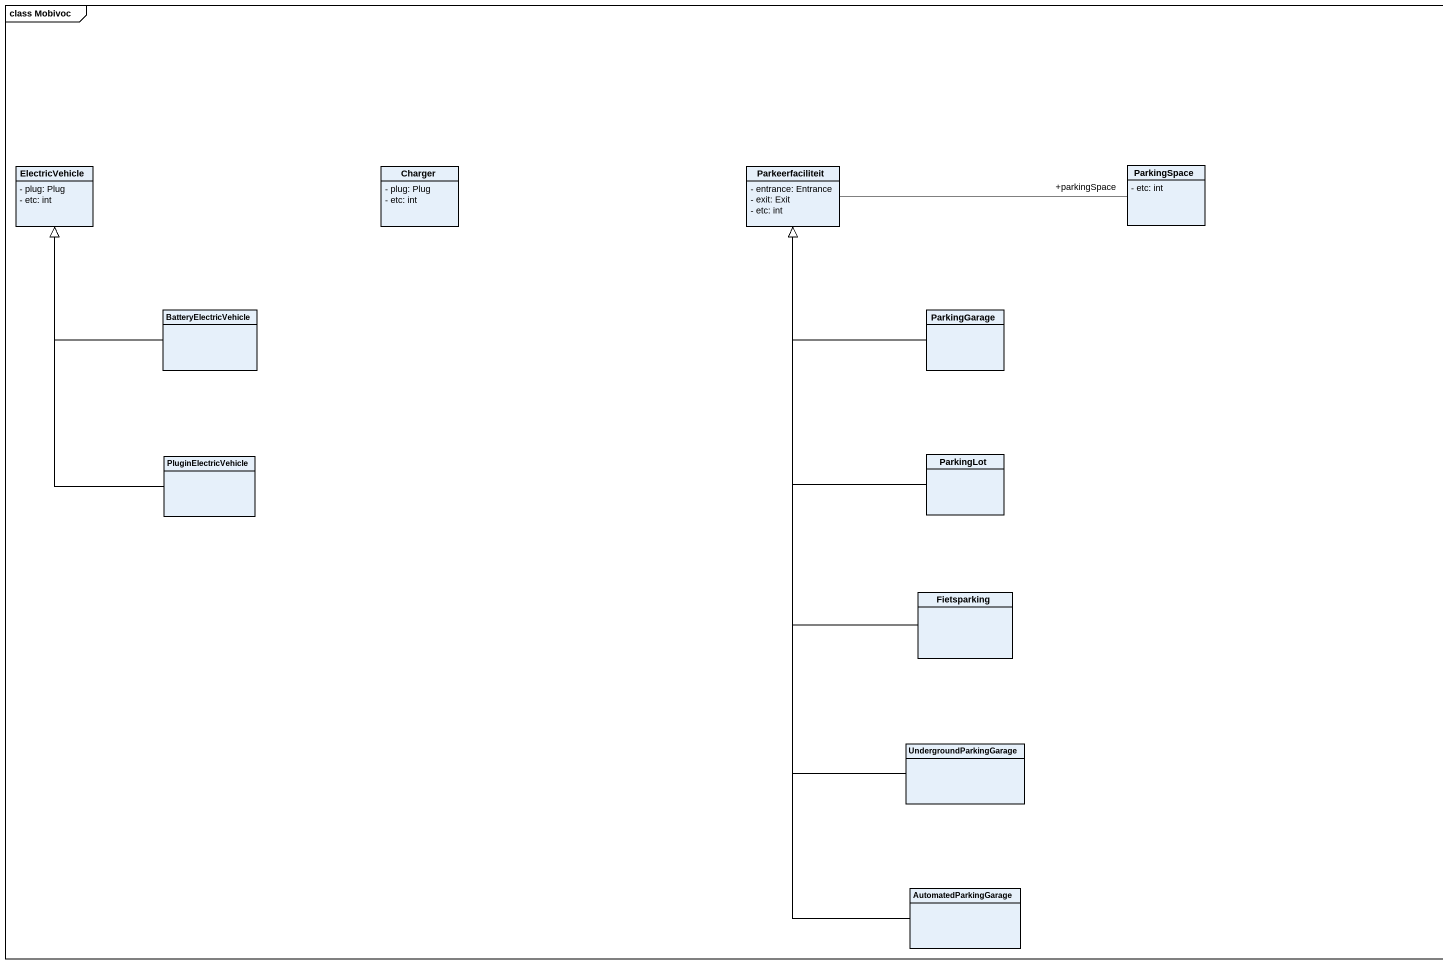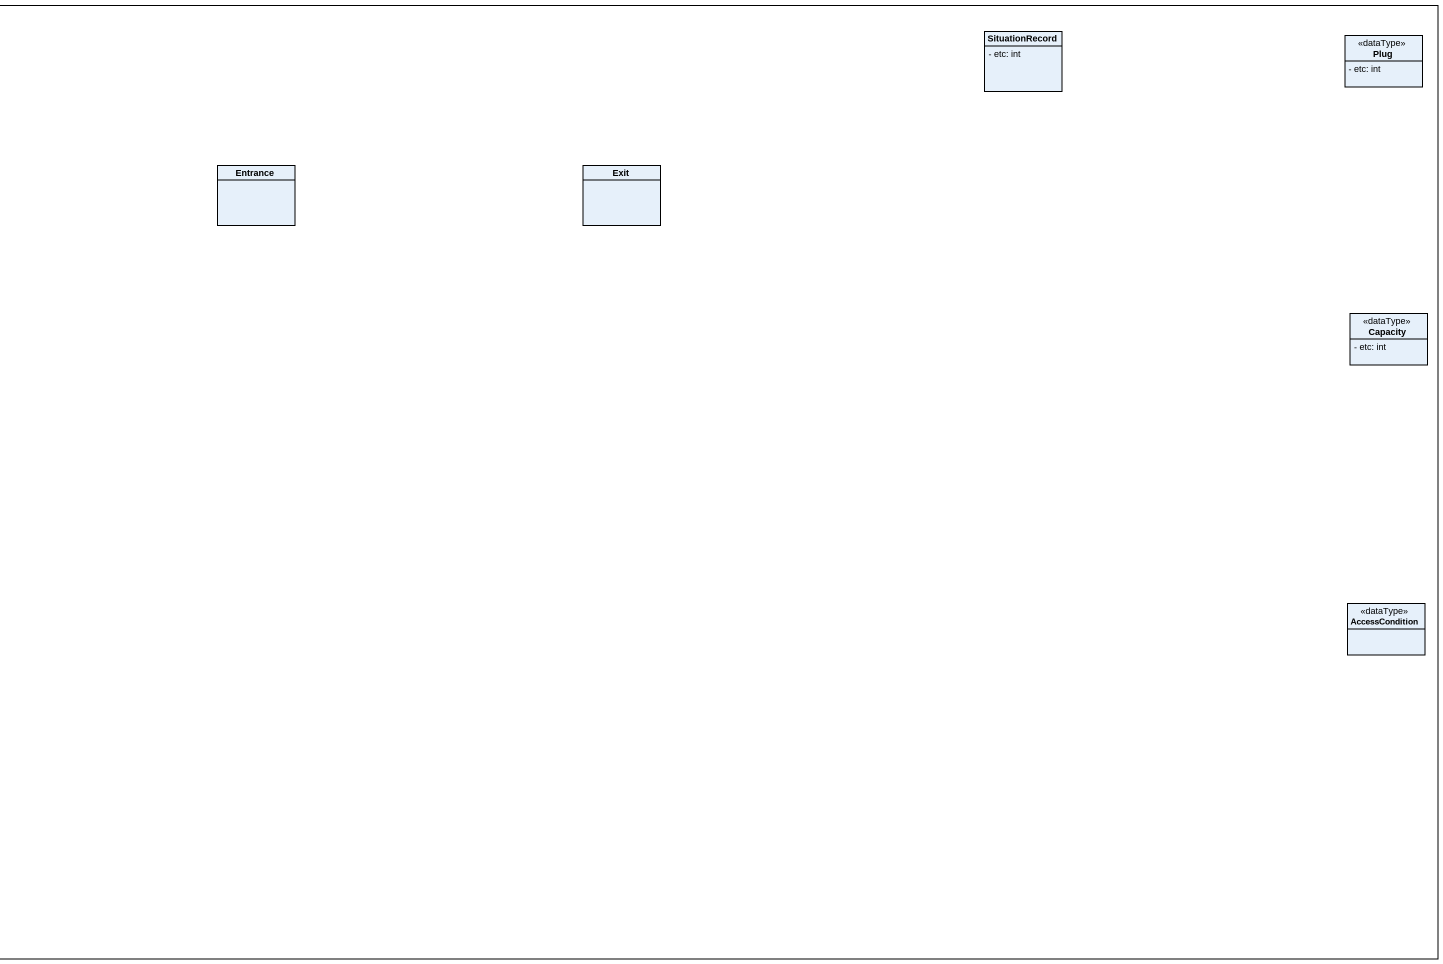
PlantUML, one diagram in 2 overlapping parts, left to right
@startuml
mainframe class Mobivoc
hide circle
hide empty members
skinparam classAttributeIconSize 0
class SituationRecord {
  - etc: int
}
class Plug <<dataType>> {
  - etc: int
}
class ElectricVehicle {
  - plug: Plug
  - etc: int
}
class Charger {
  - plug: Plug
  - etc: int
}
class Parkeerfaciliteit {
  - entrance: Entrance
  - exit: Exit
  - etc: int
}
class ParkingSpace {
  - etc: int
}
class Entrance
class Exit
class BatteryElectricVehicle
class ParkingGarage
class Capacity <<dataType>> {
  - etc: int
}
class PluginElectricVehicle
class ParkingLot
class Fietsparking
class AccessCondition <<dataType>>
class UndergroundParkingGarage
class AutomatedParkingGarage
Parkeerfaciliteit -right- "+parkingSpace" ParkingSpace
BatteryElectricVehicle -up-|> ElectricVehicle
ParkingGarage -up-|> Parkeerfaciliteit
PluginElectricVehicle -up-|> ElectricVehicle
ParkingLot -up-|> Parkeerfaciliteit
Fietsparking -up-|> Parkeerfaciliteit
UndergroundParkingGarage -up-|> Parkeerfaciliteit
AutomatedParkingGarage -up-|> Parkeerfaciliteit
@enduml
